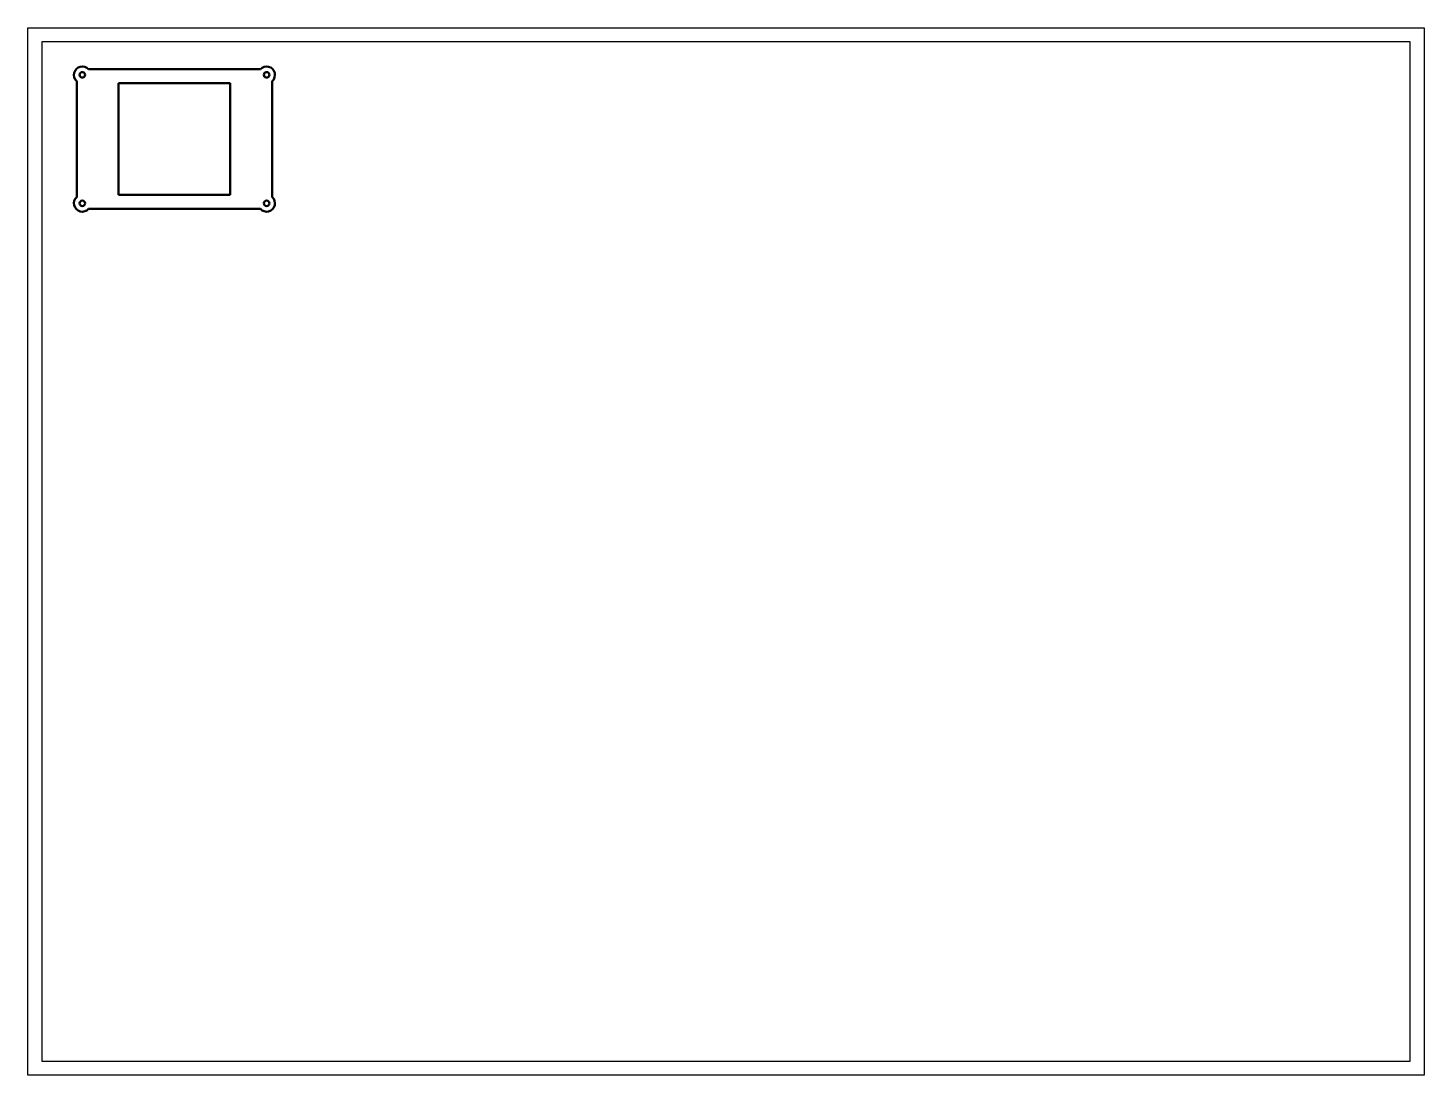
# Model space of a CAD drawing. Header units: millimetres. Extents: x 5 to 505, y 5 to 380.
import ezdxf

# ---------------------------------------------------------------- set-up
doc = ezdxf.new("R2010")
doc.units = ezdxf.units.MM
doc.layers.add('Geometría de boceto (ISO)', color=7, linetype='Continuous', lineweight=25)
doc.layers.add('Visible (ISO)', color=7, linetype='Continuous', lineweight=50)

msp = doc.modelspace()

# ---------------------------------------------------------------- linework, layer by layer
at = {"layer": 'Geometría de boceto (ISO)', "color": 2, "true_color": 0xffff00}
for p, q in [((5, 380), (505, 380)), ((5, 5), (5, 380)), ((505, 380), (505, 5)), ((500, 375), (10, 375)), ((10, 375), (10, 10)), ((500, 10), (500, 375)), ((10, 10), (500, 10)), ((505, 5), (5, 5))]:
    msp.add_line(p, q, dxfattribs=at)
at = {"layer": 'Visible (ISO)', "color": 1, "true_color": 0xff0000}
for p, q in [((88.24, 365.19), (26.71, 365.19)), ((22.48, 360.95), (22.48, 319.42)), ((92.48, 319.42), (92.48, 360.95)), ((26.71, 315.19), (88.24, 315.19))]:
    msp.add_line(p, q, dxfattribs=at)
at = {"layer": 'Visible (ISO)', "color": 4, "true_color": 0x00ffff}
for p, q in [((37.48, 320.19), (37.48, 360.19)), ((37.48, 360.19), (77.48, 360.19)), ((77.48, 360.19), (77.48, 320.19)), ((77.48, 320.19), (37.48, 320.19))]:
    msp.add_line(p, q, dxfattribs=at)
for centre in [(24.48, 363.19), (90.48, 363.19), (24.48, 317.19), (90.48, 317.19)]:
    msp.add_circle(centre, 1, dxfattribs=at)
at = {"layer": 'Visible (ISO)', "color": 1, "true_color": 0xff0000}
for centre, start, end in [((24.48, 363.19), 41.8103, 228.1897), ((90.48, 363.19), 311.8103, 138.1897), ((24.48, 317.19), 131.8103, 318.1897), ((90.48, 317.19), 221.8103, 48.1897)]:
    msp.add_arc(centre, 3, start, end, dxfattribs=at)

doc.saveas('drawing.dxf')
